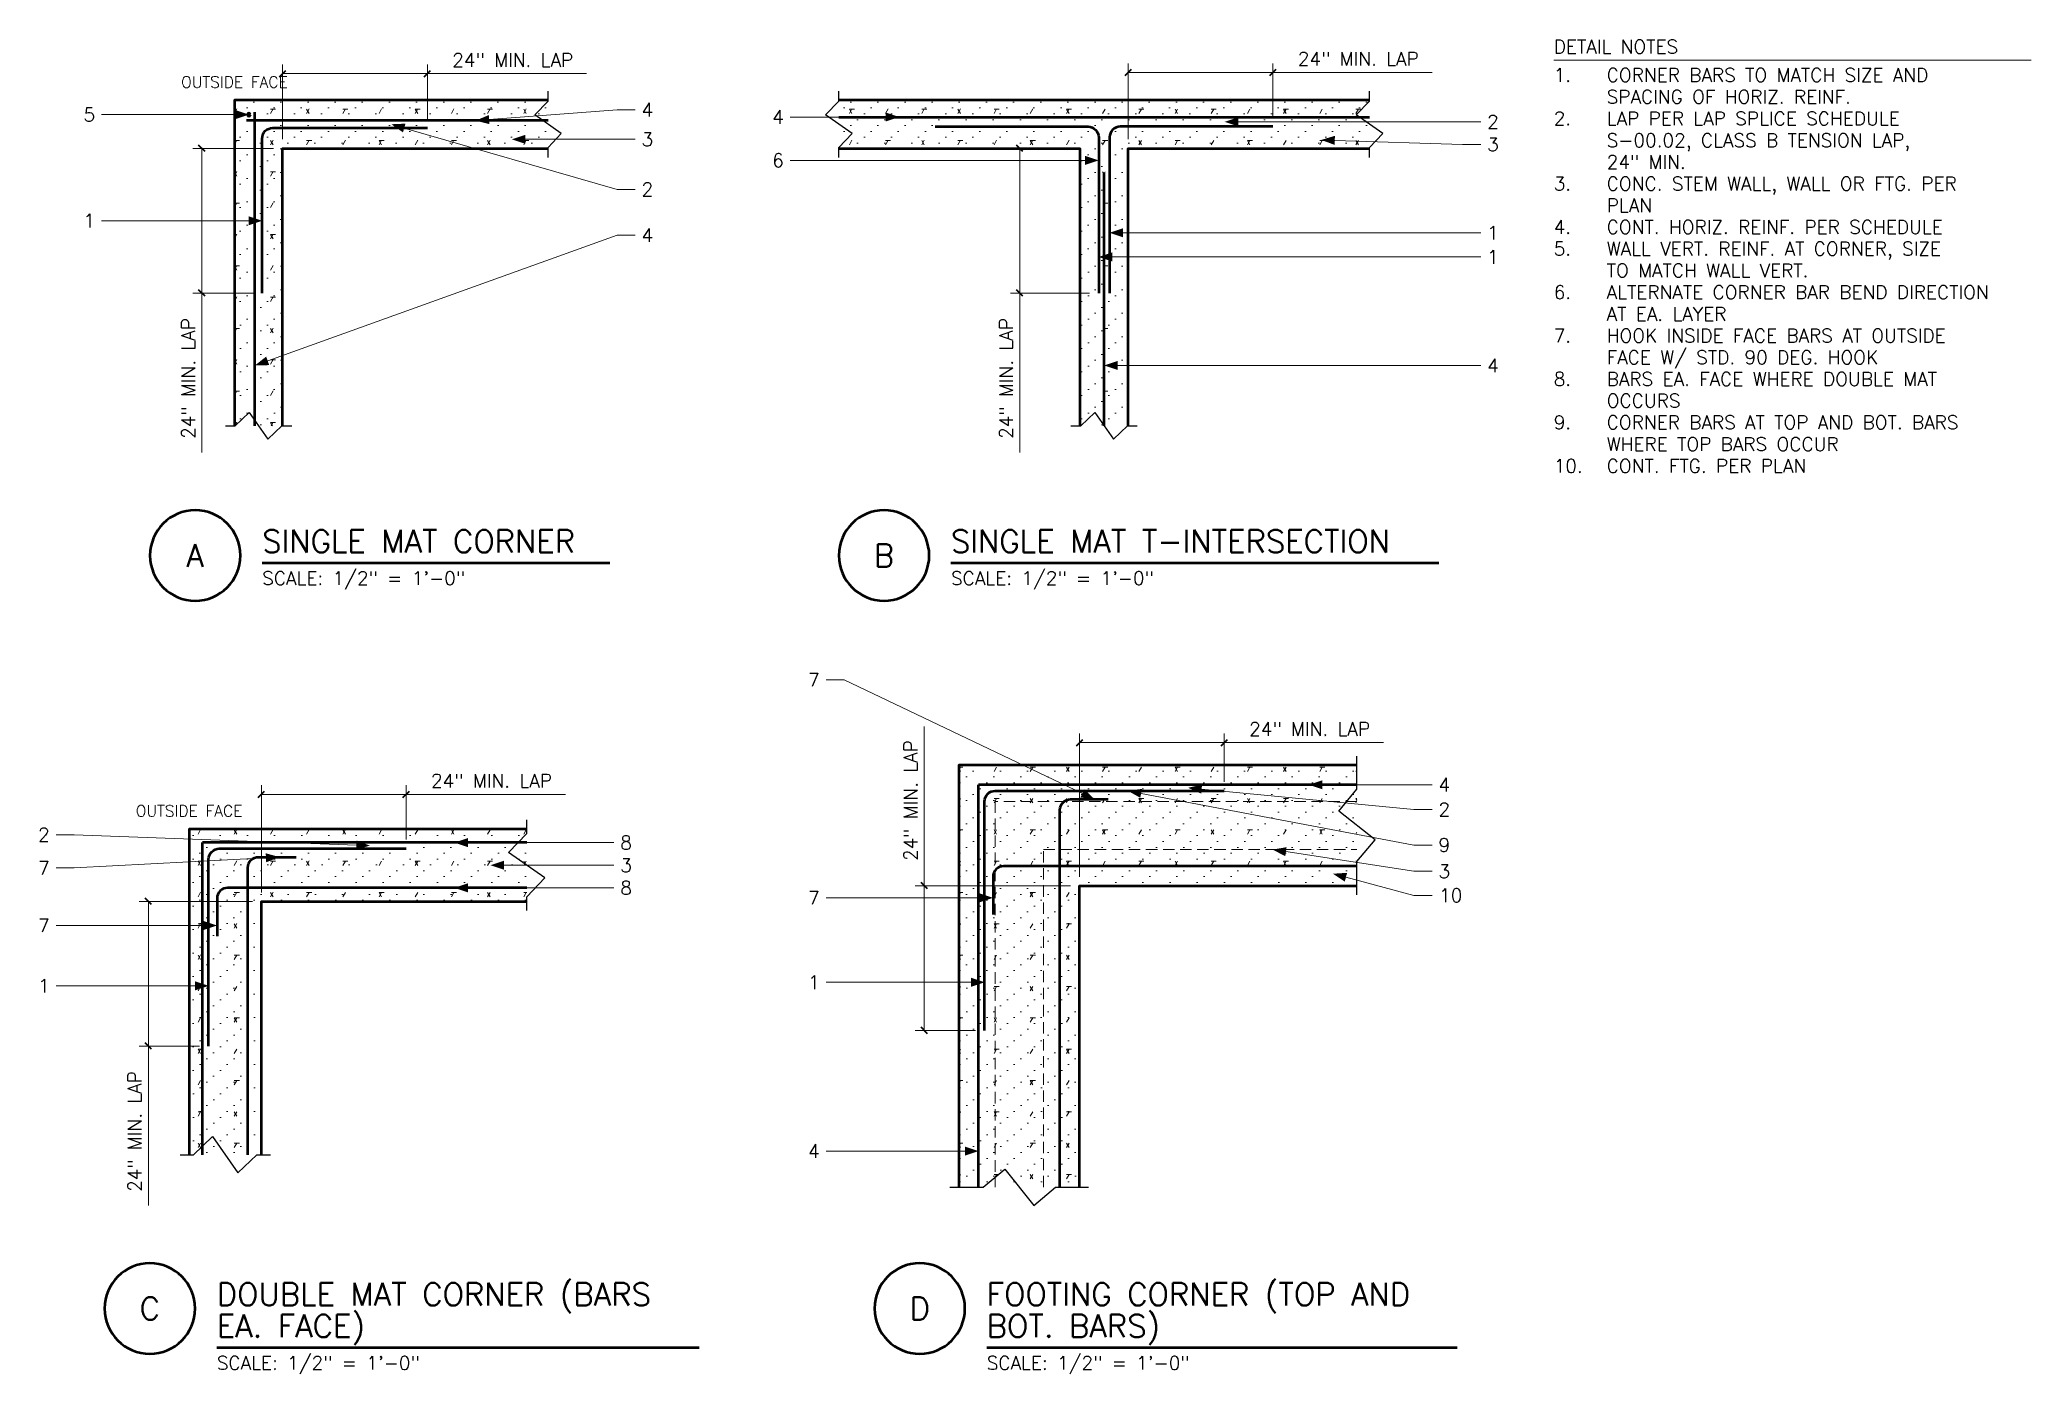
# Model space of a CAD drawing. Header units: inches. Extents: x 0 to 331, y -1 to 221.
import ezdxf
from ezdxf.enums import TextEntityAlignment as Align

# ---------------------------------------------------------------- set-up
doc = ezdxf.new("R2010")
doc.units = ezdxf.units.IN
doc.header["$MEASUREMENT"] = 0
doc.linetypes.add('DASHED', pattern=[2.834646, 1.889764, -0.944882])
for name, color, linetype, lineweight in [('S-ANNO-DIMS', 7, 'CONTINUOUS', 13), ('S-ANNO-NOTE', 7, 'CONTINUOUS', 18), ('S-ANNO-TTLB', 7, 'CONTINUOUS', 50), ('S-DETL-BRKL', 7, 'CONTINUOUS', 25), ('S-DETL-CUT', 7, 'CONTINUOUS', 50), ('S-DETL-HIDN', 7, 'DASHED', 18), ('S-DETL-PATT', 7, 'CONTINUOUS', 9), ('S-DETL-REBR', 7, 'CONTINUOUS', 50)]:
    doc.layers.add(name, color=color, linetype=linetype, lineweight=lineweight)
doc.styles.add('KERF', font='romans.shx')
pattern_1 = [(0, (0, 0), (2.2488, 1.9464), [0, -4.5]), (0, (1.128, 0.96), (2.2488, 1.9464), [0, -4.5]), (60, (2.64, 0.48), (6, 5.196), [0.84, -11.16]), (180, (3.48, 1.2), (6, 5.196), [0.84, -11.16]), (300, (2.64, 1.2), (6, 5.196), [0.84, -11.16])]

msp = doc.modelspace()

# ---------------------------------------------------------------- hatches: boundary and pattern name
at = {"layer": 'S-ANNO-NOTE', "lineweight": 50}
for points in [[(35.066071, 208.125714), (32.816071, 208.875714), (32.816071, 207.375714)], [(72.666071, 207.125714), (74.966871, 206.55011), (74.852074, 208.045711)], [(142.885714, 207.725714), (140.635714, 208.475714), (140.635714, 206.975714)], [(58.666071, 206.525714), (60.620156, 205.181634), (61.035788, 206.622901)], [(78.666071, 204.025714), (80.916071, 203.275714), (80.916071, 204.775714)], [(196.885714, 206.925714), (199.135714, 206.175714), (199.135714, 207.675714)], [(212.885714, 203.925714), (215.11059, 203.104175), (215.158539, 204.603408)], [(175.985714, 200.525714), (173.735714, 201.275714), (173.735714, 199.775714)], [(37.266071, 190.525714), (35.016071, 191.275714), (35.016071, 189.775714)], [(177.785714, 188.525714), (180.035714, 187.775714), (180.035714, 189.275714)], [(175.985714, 184.525714), (178.235714, 183.775714), (178.235714, 185.275714)], [(36.066071, 166.525714), (38.437123, 166.581529), (37.929424, 167.992997)], [(176.885714, 166.525714), (179.135714, 165.775714), (179.135714, 167.275714)], [(175.314286, 94.59), (173.605914, 96.235135), (172.960508, 94.881085)], [(180.814286, 95.99), (182.885113, 94.833854), (183.164635, 96.307579)], [(190.814286, 96.49), (192.982198, 95.528149), (193.125726, 97.021267)], [(210.814286, 96.99), (213.064286, 96.24), (213.064286, 97.74)], [(55.142857, 86.900714), (52.921881, 87.73274), (52.866861, 86.233749)], [(69.142857, 87.400714), (71.392857, 86.650714), (71.392857, 88.150714)], [(204.814286, 86.24), (206.924431, 85.157278), (207.152035, 86.63991)], [(40.142857, 85.000714), (37.856392, 85.630856), (37.9356, 84.132949)], [(75.142857, 83.650714), (77.392857, 82.900714), (77.392857, 84.400714)], [(69.142857, 79.900714), (71.392857, 79.150714), (71.392857, 80.650714)], [(214.814286, 82.24), (216.793877, 80.933777), (217.181693, 82.382776)], [(158.464286, 78.24), (156.214286, 78.99), (156.214286, 77.49)], [(29.792857, 73.650714), (27.542857, 74.400714), (27.542857, 72.900714)], [(28.392857, 63.650714), (26.142857, 64.400714), (26.142857, 62.900714)], [(157.064286, 64.24), (154.814286, 64.99), (154.814286, 63.49)], [(156.064286, 36.24), (153.814286, 36.99), (153.814286, 35.49)]]:
    msp.add_hatch(color=256, dxfattribs=at).paths.add_polyline_path(points)
at = {"layer": 'S-DETL-PATT', "lineweight": 9}
h = msp.add_hatch(dxfattribs=at)
h.set_pattern_fill('KERF-CONC', color=256, style=0)
h.set_pattern_definition(pattern_1)
h.paths.add_polyline_path([(35.816071, 206.875714), (34.666071, 206.875714), (34.666071, 207.375714), (35.816071, 207.375714), (35.816071, 208.525714), (36.316071, 208.525714), (36.316071, 207.375714), (84.666071, 207.375714), (84.666071, 210.525714), (32.666071, 210.525714), (32.666071, 156.525714), (35.816071, 156.525714)])
h.paths.add_polyline_path([(35.297041, 208.221385), (35.316071, 208.125714), (35.297041, 208.030043), (35.242848, 207.948938), (35.161742, 207.894744), (35.066071, 207.875714), (34.970401, 207.894744), (34.889295, 207.948938), (34.835102, 208.030043), (34.816071, 208.125714), (34.835102, 208.221385), (34.889295, 208.302491), (34.970401, 208.356684), (35.066071, 208.375714), (35.161742, 208.356684), (35.242848, 208.302491)], flags=0)
h = msp.add_hatch(dxfattribs=at)
h.set_pattern_fill('KERF-CONC', color=256, style=0)
h.set_pattern_definition(pattern_1)
h.paths.add_polyline_path([(220.885714, 207.975714), (220.885714, 210.525714), (132.885714, 210.525714), (132.885714, 207.975714)])
h = msp.add_hatch(dxfattribs=at)
h.set_pattern_fill('KERF-CONC', color=256, style=0)
h.set_pattern_definition(pattern_1)
h.paths.add_polyline_path([(40.666071, 156.525714), (40.666071, 202.525714), (84.666071, 202.525714), (84.666071, 206.875714), (36.316071, 206.875714), (36.316071, 156.525714)])
h.paths.add_polyline_path([(37.516071, 204.175714), (37.516071, 178.525714), (37.016071, 178.525714), (37.016071, 204.175714), (37.033182, 204.436767), (37.08422, 204.693352), (37.168312, 204.941081), (37.284021, 205.175714), (37.429365, 205.393237), (37.601858, 205.589928), (37.798549, 205.762421), (38.016071, 205.907765), (38.250705, 206.023473), (38.498433, 206.107566), (38.755019, 206.158604), (39.016071, 206.175714), (64.666071, 206.175714), (64.666071, 205.675714), (39.016071, 205.675714), (38.78142, 205.657247), (38.552546, 205.602299), (38.335086, 205.512224), (38.134394, 205.38924), (37.955411, 205.236374), (37.802546, 205.057392), (37.679562, 204.8567), (37.589487, 204.63924), (37.534539, 204.410366)], flags=0)
h = msp.add_hatch(dxfattribs=at)
h.set_pattern_fill('KERF-CONC', color=256, style=0)
h.set_pattern_definition(pattern_1)
h.paths.add_polyline_path([(180.885714, 156.525714), (180.885714, 202.525714), (220.885714, 202.525714), (220.885714, 207.475714), (132.885714, 207.475714), (132.885714, 202.525714), (172.885714, 202.525714), (172.885714, 156.525714), (176.635714, 156.525714), (176.635714, 198.525714), (177.135714, 198.525714), (177.135714, 156.525714)])
h.paths.add_polyline_path([(174.235714, 205.875714), (148.885714, 205.875714), (148.885714, 206.375714), (174.235714, 206.375714), (174.496767, 206.358604), (174.753352, 206.307566), (175.001081, 206.223473), (175.235714, 206.107765), (175.453237, 205.962421), (175.649928, 205.789928), (175.822421, 205.593237), (175.967765, 205.375714), (176.083473, 205.141081), (176.167566, 204.893352), (176.218604, 204.636767), (176.235714, 204.375714), (176.235714, 178.525714), (175.735714, 178.525714), (175.735714, 204.375714), (175.717247, 204.610366), (175.662299, 204.83924), (175.572224, 205.0567), (175.44924, 205.257392), (175.296374, 205.436374), (175.117392, 205.58924), (174.9167, 205.712224), (174.69924, 205.802299), (174.470366, 205.857247)], flags=0)
h.paths.add_polyline_path([(179.535714, 206.375714), (204.885714, 206.375714), (204.885714, 205.875714), (179.535714, 205.875714), (179.301063, 205.857247), (179.072189, 205.802299), (178.854729, 205.712224), (178.654036, 205.58924), (178.475054, 205.436374), (178.322189, 205.257392), (178.199204, 205.0567), (178.10913, 204.83924), (178.054182, 204.610366), (178.035714, 204.375714), (178.035714, 178.525714), (177.535714, 178.525714), (177.535714, 204.375714), (177.552825, 204.636767), (177.603863, 204.893352), (177.687955, 205.141081), (177.803663, 205.375714), (177.949008, 205.593237), (178.121501, 205.789928), (178.318191, 205.962421), (178.535714, 206.107765), (178.770347, 206.223473), (179.018076, 206.307566), (179.274662, 206.358604)], flags=0)
h = msp.add_hatch(dxfattribs=at)
h.set_pattern_fill('KERF-CONC', color=256, style=0)
h.set_pattern_definition(pattern_1)
h.paths.add_polyline_path([(156.064286, 96.99), (156.064286, 97.24), (218.814286, 97.24), (218.814286, 100.24), (152.814286, 100.24), (152.814286, 30.24), (155.814286, 30.24), (155.814286, 96.99)])
h = msp.add_hatch(dxfattribs=at)
h.set_pattern_fill('KERF-CONC', color=256, style=0)
h.set_pattern_definition(pattern_1)
h.paths.add_polyline_path([(169.314286, 83.24), (160.214286, 83.24), (159.979634, 83.221533), (159.75076, 83.166585), (159.5333, 83.07651), (159.332608, 82.953525), (159.153626, 82.80066), (159.00076, 82.621678), (158.877776, 82.420986), (158.787701, 82.203525), (158.732753, 81.974652), (158.714286, 81.74), (158.714286, 75.49), (158.214286, 75.49), (158.214286, 81.74), (158.231396, 82.001052), (158.282434, 82.257638), (158.366527, 82.505367), (158.482235, 82.74), (158.627579, 82.957523), (158.800072, 83.154214), (158.996763, 83.326707), (159.214286, 83.472051), (159.448919, 83.587759), (159.696648, 83.671852), (159.953233, 83.72289), (160.214286, 83.74), (169.314286, 83.74), (169.314286, 92.84), (169.331396, 93.101052), (169.382434, 93.357638), (169.466527, 93.605367), (169.582235, 93.84), (169.727579, 94.057523), (169.900072, 94.254214), (170.096763, 94.426707), (170.314286, 94.572051), (170.548919, 94.687759), (170.796648, 94.771852), (171.053233, 94.82289), (171.314286, 94.84), (177.564286, 94.84), (177.564286, 94.34), (171.314286, 94.34), (171.079634, 94.321533), (170.85076, 94.266585), (170.6333, 94.17651), (170.432608, 94.053525), (170.253626, 93.90066), (170.10076, 93.721678), (169.977776, 93.520986), (169.887701, 93.303525), (169.832753, 93.074652), (169.814286, 92.84), (169.814286, 83.74), (218.814286, 83.74), (218.814286, 96.74), (156.314286, 96.74), (156.314286, 30.24), (169.314286, 30.24)])
h.paths.add_polyline_path([(157.314286, 94.24), (157.314286, 56.24), (156.814286, 56.24), (156.814286, 94.24), (156.831396, 94.501052), (156.882434, 94.757638), (156.966527, 95.005367), (157.082235, 95.24), (157.227579, 95.457523), (157.400072, 95.654214), (157.596763, 95.826707), (157.814286, 95.972051), (158.048919, 96.087759), (158.296648, 96.171852), (158.553233, 96.22289), (158.814286, 96.24), (196.814286, 96.24), (196.814286, 95.74), (158.814286, 95.74), (158.579634, 95.721533), (158.35076, 95.666585), (158.1333, 95.57651), (157.932608, 95.453525), (157.753626, 95.30066), (157.60076, 95.121678), (157.477776, 94.920986), (157.387701, 94.703525), (157.332753, 94.474652)], flags=0)
h = msp.add_hatch(dxfattribs=at)
h.set_pattern_fill('KERF-CONC', color=256, style=0)
h.set_pattern_definition(pattern_1)
h.paths.add_polyline_path([(27.392857, 87.400714), (27.392857, 87.650714), (81.142857, 87.650714), (81.142857, 89.650714), (25.142857, 89.650714), (25.142857, 35.650714), (27.142857, 35.650714), (27.142857, 87.400714)])
h = msp.add_hatch(dxfattribs=at)
h.set_pattern_fill('KERF-CONC', color=256, style=0)
h.set_pattern_definition(pattern_1)
h.paths.add_polyline_path([(34.642857, 79.650714), (31.542857, 79.650714), (31.308205, 79.632247), (31.079332, 79.577299), (30.861871, 79.487224), (30.661179, 79.36424), (30.482197, 79.211374), (30.329332, 79.032392), (30.206347, 78.8317), (30.116272, 78.61424), (30.061325, 78.385366), (30.042857, 78.150714), (30.042857, 71.900714), (29.542857, 71.900714), (29.542857, 78.150714), (29.559967, 78.411767), (29.611005, 78.668352), (29.695098, 78.916081), (29.810806, 79.150714), (29.95615, 79.368237), (30.128644, 79.564928), (30.325334, 79.737421), (30.542857, 79.882765), (30.77749, 79.998473), (31.025219, 80.082566), (31.281805, 80.133604), (31.542857, 80.150714), (34.642857, 80.150714), (34.642857, 83.250714), (34.659967, 83.511767), (34.711005, 83.768352), (34.795098, 84.016081), (34.910806, 84.250714), (35.05615, 84.468237), (35.228644, 84.664928), (35.425334, 84.837421), (35.642857, 84.982765), (35.87749, 85.098473), (36.125219, 85.182566), (36.381805, 85.233604), (36.642857, 85.250714), (42.892857, 85.250714), (42.892857, 84.750714), (36.642857, 84.750714), (36.408205, 84.732247), (36.179332, 84.677299), (35.961871, 84.587224), (35.761179, 84.46424), (35.582197, 84.311374), (35.429332, 84.132392), (35.306347, 83.9317), (35.216272, 83.71424), (35.161325, 83.485366), (35.142857, 83.250714), (35.142857, 80.150714), (81.142857, 80.150714), (81.142857, 87.150714), (27.642857, 87.150714), (27.642857, 35.650714), (34.642857, 35.650714)])
h.paths.add_polyline_path([(28.642857, 84.650714), (28.642857, 53.650714), (28.142857, 53.650714), (28.142857, 84.650714), (28.159967, 84.911767), (28.211005, 85.168352), (28.295098, 85.416081), (28.410806, 85.650714), (28.55615, 85.868237), (28.728644, 86.064928), (28.925334, 86.237421), (29.142857, 86.382765), (29.37749, 86.498473), (29.625219, 86.582566), (29.881805, 86.633604), (30.142857, 86.650714), (61.142857, 86.650714), (61.142857, 86.150714), (30.142857, 86.150714), (29.908205, 86.132247), (29.679332, 86.077299), (29.461871, 85.987224), (29.261179, 85.86424), (29.082197, 85.711374), (28.929332, 85.532392), (28.806347, 85.3317), (28.716272, 85.11424), (28.661325, 84.885366)], flags=0)
h = msp.add_hatch(dxfattribs=at)
h.set_pattern_fill('KERF-CONC', color=256, style=0)
h.set_pattern_definition(pattern_1)
h.paths.add_polyline_path([(172.814286, 30.24), (172.814286, 80.24), (218.814286, 80.24), (218.814286, 83.24), (169.814286, 83.24), (169.814286, 30.24)])
h = msp.add_hatch(dxfattribs=at)
h.set_pattern_fill('KERF-CONC', color=256, style=0)
h.set_pattern_definition(pattern_1)
h.paths.add_polyline_path([(37.142857, 35.650714), (37.142857, 77.650714), (81.142857, 77.650714), (81.142857, 79.650714), (35.142857, 79.650714), (35.142857, 35.650714)])
at = {"layer": 'S-DETL-REBR', "lineweight": 50}
msp.add_hatch(color=256, dxfattribs=at).paths.add_polyline_path([(35.316071, 208.125714, 1), (34.816071, 208.125714, 1)])

# ---------------------------------------------------------------- linework, layer by layer
at = {"layer": 'S-ANNO-DIMS', "lineweight": 13}
for points in [[(40.666071, 204.025714), (40.666071, 216.425714)], [(40.666071, 214.925714), (64.666071, 214.925714)], [(64.666071, 207.425714), (64.666071, 216.425714)], [(64.666071, 214.925714), (91.076786, 214.925714)], [(180.885714, 204.025714), (180.885714, 216.625714)], [(180.885714, 215.125714), (204.885714, 215.125714)], [(204.885714, 207.625714), (204.885714, 216.625714)], [(204.885714, 215.125714), (231.296429, 215.125714)], [(39.166071, 202.525714), (25.766071, 202.525714)], [(27.266071, 178.525714), (27.266071, 202.525714)], [(171.385714, 202.525714), (161.385714, 202.525714)], [(162.885714, 178.525714), (162.885714, 202.525714)], [(35.766071, 178.525714), (25.766071, 178.525714)], [(27.266071, 178.525714), (27.266071, 152.115)], [(174.485714, 178.525714), (161.385714, 178.525714)], [(162.885714, 178.525714), (162.885714, 152.115)], [(147.064286, 80.24), (147.064286, 106.650714)], [(172.814286, 81.74), (172.814286, 105.49)], [(172.814286, 103.99), (196.814286, 103.99)], [(196.814286, 97.49), (196.814286, 105.49)], [(196.814286, 103.99), (223.225, 103.99)], [(37.142857, 79.150714), (37.142857, 96.900714)], [(61.142857, 87.900714), (61.142857, 96.900714)], [(37.142857, 95.400714), (61.142857, 95.400714)], [(61.142857, 95.400714), (87.553571, 95.400714)], [(171.314286, 80.24), (145.564286, 80.24)], [(147.064286, 56.24), (147.064286, 80.24)], [(35.642857, 77.650714), (16.892857, 77.650714)], [(18.392857, 53.650714), (18.392857, 77.650714)], [(155.564286, 56.24), (145.564286, 56.24)], [(26.892857, 53.650714), (16.892857, 53.650714)], [(18.392857, 53.650714), (18.392857, 27.24)]]:
    msp.add_lwpolyline(points, dxfattribs=at)
at = {"layer": 'S-ANNO-NOTE', "lineweight": 18}
for points in [[(251.439286, 217.150714), (330.617857, 217.150714)], [(10.626071, 208.125714), (13.626071, 208.125714), (32.816071, 208.125714)], [(99.116786, 208.925714), (96.116786, 208.925714), (74.909473, 207.29791)], [(99.116786, 195.725714), (96.116786, 195.725714), (60.827972, 205.902268)], [(124.845714, 207.725714), (127.845714, 207.725714), (140.635714, 207.725714)], [(239.336429, 206.925714), (236.336429, 206.925714), (199.135714, 206.925714)], [(99.116786, 204.025714), (96.116786, 204.025714), (80.916071, 204.025714)], [(239.336429, 203.175714), (236.336429, 203.175714), (215.134564, 203.853792)], [(124.845714, 200.525714), (127.845714, 200.525714), (173.735714, 200.525714)], [(10.626071, 190.525714), (13.626071, 190.525714), (35.016071, 190.525714)], [(239.336429, 188.525714), (236.336429, 188.525714), (180.035714, 188.525714)], [(99.116786, 188.125714), (96.116786, 188.125714), (38.183273, 167.287263)], [(239.336429, 184.525714), (236.336429, 184.525714), (178.235714, 184.525714)], [(239.336429, 166.525714), (236.336429, 166.525714), (179.135714, 166.525714)], [(130.774286, 114.39), (133.774286, 114.39), (173.283211, 95.55811)], [(231.265, 92.89), (228.265, 92.89), (193.053962, 96.274708)], [(231.265, 96.99), (228.265, 96.99), (213.064286, 96.99)], [(231.265, 86.99), (228.265, 86.99), (183.024874, 95.570717)], [(3.102857, 88.700714), (6.102857, 88.700714), (52.894371, 86.983244)], [(95.593571, 87.400714), (92.593571, 87.400714), (71.392857, 87.400714)], [(231.265, 82.64), (228.265, 82.64), (207.038233, 85.898594)], [(3.102857, 83.200714), (6.102857, 83.200714), (37.895996, 84.881903)], [(95.593571, 83.650714), (92.593571, 83.650714), (77.392857, 83.650714)], [(95.593571, 79.900714), (92.593571, 79.900714), (71.392857, 79.900714)], [(231.265, 78.64), (228.265, 78.64), (216.987785, 81.658277)], [(130.774286, 78.24), (133.774286, 78.24), (156.214286, 78.24)], [(3.102857, 73.650714), (6.102857, 73.650714), (27.542857, 73.650714)], [(3.102857, 63.650714), (6.102857, 63.650714), (26.142857, 63.650714)], [(130.774286, 64.24), (133.774286, 64.24), (154.814286, 64.24)], [(130.774286, 36.24), (133.774286, 36.24), (153.814286, 36.24)]]:
    msp.add_lwpolyline(points, dxfattribs=at)
at = {"layer": 'S-ANNO-TTLB', "lineweight": 50}
for points in [[(18.666071, 135.015, 1), (33.666071, 135.015, 1)], [(132.885714, 135.015, 1), (147.885714, 135.015, 1)], [(11.142857, 10.14, 1), (26.142857, 10.14, 1)], [(138.814286, 10.14, 1), (153.814286, 10.14, 1)]]:
    msp.add_lwpolyline(points, format="xyb", close=True, dxfattribs=at)
for points in [[(37.266071, 133.815), (94.944643, 133.815)], [(151.485714, 133.815), (232.378571, 133.815)], [(29.742857, 3.69), (109.742857, 3.69)], [(157.414286, 3.69), (235.45, 3.69)]]:
    msp.add_lwpolyline(points, dxfattribs=at)
at = {"layer": 'S-DETL-BRKL', "lineweight": 25}
for points in [[(84.666071, 201.025714), (84.666071, 202.675714), (86.866071, 204.985714), (82.466071, 208.065714), (84.666071, 210.375714), (84.666071, 212.025714)], [(132.885714, 201.025714), (132.885714, 202.675714), (135.085714, 204.985714), (130.685714, 208.065714), (132.885714, 210.375714), (132.885714, 212.025714)], [(220.885714, 201.025714), (220.885714, 202.675714), (223.085714, 204.985714), (218.685714, 208.065714), (220.885714, 210.375714), (220.885714, 212.025714)], [(31.166071, 156.525714), (32.816071, 156.525714), (35.126071, 158.725714), (38.206071, 154.325714), (40.516071, 156.525714), (42.166071, 156.525714)], [(171.385714, 156.525714), (173.035714, 156.525714), (175.345714, 158.725714), (178.425714, 154.325714), (180.735714, 156.525714), (182.385714, 156.525714)], [(218.814286, 78.74), (218.814286, 84.24), (221.814286, 87.84), (215.814286, 92.64), (218.814286, 96.24), (218.814286, 101.74)], [(81.142857, 76.150714), (81.142857, 78.400714), (84.142857, 81.550714), (78.142857, 85.750714), (81.142857, 88.900714), (81.142857, 91.150714)], [(23.642857, 35.650714), (25.892857, 35.650714), (29.042857, 38.650714), (33.242857, 32.650714), (36.392857, 35.650714), (38.642857, 35.650714)], [(151.314286, 30.24), (156.814286, 30.24), (160.414286, 33.24), (165.214286, 27.24), (168.814286, 30.24), (174.314286, 30.24)]]:
    msp.add_lwpolyline(points, dxfattribs=at)
at = {"layer": 'S-DETL-CUT', "lineweight": 35}
for points in [[(40.135741, 214.395384), (41.196402, 215.456044)], [(64.135741, 214.395384), (65.196402, 215.456044)], [(180.355384, 214.595384), (181.416044, 215.656044)], [(204.355384, 214.595384), (205.416044, 215.656044)], [(27.796402, 201.995384), (26.735741, 203.056044)], [(163.416044, 201.995384), (162.355384, 203.056044)], [(27.796402, 177.995384), (26.735741, 179.056044)], [(163.416044, 177.995384), (162.355384, 179.056044)], [(172.283956, 103.45967), (173.344616, 104.52033)], [(196.283956, 103.45967), (197.344616, 104.52033)], [(36.612527, 94.870384), (37.673187, 95.931044)], [(60.612527, 94.870384), (61.673187, 95.931044)], [(147.594616, 79.70967), (146.533956, 80.77033)], [(18.923187, 77.120384), (17.862527, 78.181044)], [(147.594616, 55.70967), (146.533956, 56.77033)], [(18.923187, 53.120384), (17.862527, 54.181044)]]:
    msp.add_lwpolyline(points, dxfattribs=at)
at = {"layer": 'S-DETL-CUT', "lineweight": 50}
for points in [[(84.666071, 210.525714), (32.666071, 210.525714), (32.666071, 156.525714)], [(220.885714, 210.525714), (132.885714, 210.525714)], [(40.666071, 156.525714), (40.666071, 202.525714), (84.666071, 202.525714)], [(132.885714, 202.525714), (172.885714, 202.525714), (172.885714, 156.525714)], [(180.885714, 156.525714), (180.885714, 202.525714), (220.885714, 202.525714)], [(218.814286, 100.24), (152.814286, 100.24), (152.814286, 30.24)], [(81.142857, 89.650714), (25.142857, 89.650714), (25.142857, 35.650714)], [(172.814286, 30.24), (172.814286, 80.24), (218.814286, 80.24)], [(37.142857, 35.650714), (37.142857, 77.650714), (81.142857, 77.650714)]]:
    msp.add_lwpolyline(points, dxfattribs=at)
at = {"layer": 'S-DETL-HIDN', "linetype": 'DASHED', "lineweight": 18}
for points in [[(218.814286, 94.24), (158.814286, 94.24), (158.814286, 30.24)], [(166.814286, 30.24), (166.814286, 86.24), (218.814286, 86.24)]]:
    msp.add_lwpolyline(points, dxfattribs=at)
at = {"layer": 'S-DETL-REBR', "lineweight": 50}
msp.add_lwpolyline([(35.316071, 208.125714, 1), (34.816071, 208.125714, 1)], format="xyb", close=True, dxfattribs=at)
for points in [[(36.066071, 156.525714), (36.066071, 208.525714)], [(84.666071, 207.125714), (34.666071, 207.125714)], [(132.885714, 207.725714), (220.885714, 207.725714)], [(176.885714, 156.525714), (176.885714, 198.525714)], [(218.814286, 96.99), (156.064286, 96.99)], [(156.064286, 30.24), (156.064286, 96.99)], [(81.142857, 87.400714), (27.392857, 87.400714)], [(27.392857, 35.650714), (27.392857, 87.400714)]]:
    msp.add_lwpolyline(points, dxfattribs=at)
for points in [[(37.266071, 178.525714), (37.266071, 204.175714, -0.414214), (39.016071, 205.925714), (64.666071, 205.925714)], [(148.885714, 206.125714), (174.235714, 206.125714, -0.414214), (175.985714, 204.375714), (175.985714, 178.525714)], [(204.885714, 206.125714), (179.535714, 206.125714, 0.414214), (177.785714, 204.375714), (177.785714, 178.525714)], [(157.064286, 56.24), (157.064286, 94.24, -0.414214), (158.814286, 95.99), (196.814286, 95.99)], [(169.564286, 30.24), (169.564286, 92.84, -0.414214), (171.314286, 94.59), (177.564286, 94.59)], [(28.392857, 53.650714), (28.392857, 84.650714, -0.414214), (30.142857, 86.400714), (61.142857, 86.400714)], [(34.892857, 35.650714), (34.892857, 83.250714, -0.414214), (36.642857, 85.000714), (42.892857, 85.000714)], [(218.814286, 83.49), (160.214286, 83.49, 0.414214), (158.464286, 81.74), (158.464286, 75.49)], [(81.142857, 79.900714), (31.542857, 79.900714, 0.414214), (29.792857, 78.150714), (29.792857, 71.900714)]]:
    msp.add_lwpolyline(points, format="xyb", dxfattribs=at)

# ---------------------------------------------------------------- texts
at = {"layer": 'S-ANNO-DIMS', "lineweight": 13, "style": 'KERF'}
for p in [(78.808929, 216.050714), (219.028571, 216.250714), (210.957143, 105.115), (75.285714, 96.525714)]:
    msp.add_text('24" MIN. LAP', height=2.25, dxfattribs=at).set_placement(p, align=Align.CENTER)
for p in [(26.141071, 164.382857), (161.760714, 164.382857), (145.939286, 94.382857), (17.267857, 39.507857)]:
    msp.add_text('24" MIN. LAP', height=2.25, rotation=90, dxfattribs=at).set_placement(p, align=Align.CENTER)
at = {"layer": 'S-ANNO-NOTE', "lineweight": 18, "style": 'KERF'}
for s, p in [('DETAIL NOTES', (251.439286, 218.275714)), ('1.', (251.439286, 213.550714)), ('CORNER BARS TO MATCH SIZE AND', (260.225, 213.550714)), ('SPACING OF HORIZ. REINF.', (260.225, 209.950714)), ('2.', (251.439286, 206.350714)), ('LAP PER LAP SPLICE SCHEDULE', (260.225, 206.350714)), ('S-00.02, CLASS B TENSION LAP,', (260.225, 202.750714)), ('24" MIN.', (260.225, 199.150714)), ('3.', (251.439286, 195.550714)), ('CONC. STEM WALL, WALL OR FTG. PER', (260.225, 195.550714)), ('PLAN', (260.225, 191.950714)), ('4.', (251.439286, 188.350714)), ('CONT. HORIZ. REINF. PER SCHEDULE', (260.225, 188.350714)), ('5.', (251.439286, 184.750714)), ('WALL VERT. REINF. AT CORNER, SIZE', (260.225, 184.750714)), ('TO MATCH WALL VERT.', (260.225, 181.150714)), ('6.', (251.439286, 177.550714)), ('ALTERNATE CORNER BAR BEND DIRECTION', (260.225, 177.550714)), ('AT EA. LAYER', (260.225, 173.950714)), ('7.', (251.439286, 170.350714)), ('HOOK INSIDE FACE BARS AT OUTSIDE', (260.225, 170.350714)), ('FACE W/ STD. 90 DEG. HOOK', (260.225, 166.750714)), ('8.', (251.439286, 163.150714)), ('BARS EA. FACE WHERE DOUBLE MAT', (260.225, 163.150714)), ('OCCURS', (260.225, 159.550714)), ('9.', (251.439286, 155.950714)), ('CORNER BARS AT TOP AND BOT. BARS', (260.225, 155.950714)), ('WHERE TOP BARS OCCUR', (260.225, 152.350714)), ('10.', (251.439286, 148.750714)), ('CONT. FTG. PER PLAN', (260.225, 148.750714))]:
    msp.add_text(s, height=2.25, dxfattribs=at).set_placement(p)
for s, height, p in [('OUTSIDE FACE', 1.875, (32.666071, 213.525714)), ('5', 2.25, (8.594643, 208.125714)), ('4', 2.25, (101.148214, 208.925714)), ('4', 2.25, (122.814286, 207.725714)), ('2', 2.25, (241.367857, 206.925714)), ('3', 2.25, (101.148214, 204.025714)), ('6', 2.25, (122.814286, 200.525714)), ('3', 2.25, (241.367857, 203.175714)), ('2', 2.25, (101.148214, 195.725714)), ('1', 2.25, (8.594643, 190.525714)), ('4', 2.25, (101.148214, 188.125714)), ('1', 2.25, (241.367857, 188.525714)), ('1', 2.25, (241.367857, 184.525714)), ('4', 2.25, (241.367857, 166.525714)), ('7', 2.25, (128.742857, 114.39)), ('4', 2.25, (233.296429, 96.99)), ('OUTSIDE FACE', 1.875, (25.142857, 92.650714)), ('2', 2.25, (233.296429, 92.89)), ('2', 2.25, (1.071429, 88.700714)), ('8', 2.25, (97.625, 87.400714)), ('9', 2.25, (233.296429, 86.99)), ('7', 2.25, (1.071429, 83.200714)), ('3', 2.25, (97.625, 83.650714)), ('3', 2.25, (233.296429, 82.64)), ('8', 2.25, (97.625, 79.900714)), ('7', 2.25, (128.742857, 78.24)), ('10', 2.25, (234.367857, 78.64)), ('7', 2.25, (1.071429, 73.650714)), ('1', 2.25, (1.071429, 63.650714)), ('1', 2.25, (128.742857, 64.24)), ('4', 2.25, (128.742857, 36.24))]:
    msp.add_text(s, height=height, dxfattribs=at).set_placement(p, align=Align.MIDDLE_CENTER)
at = {"layer": 'S-ANNO-TTLB', "lineweight": 50, "style": 'KERF'}
for s, p in [('SINGLE MAT CORNER', (37.266071, 135.495)), ('SINGLE MAT T-INTERSECTION', (151.485714, 135.495)), ('DOUBLE MAT CORNER (BARS', (29.742857, 10.62)), ('FOOTING CORNER (TOP AND', (157.414286, 10.62)), ('EA. FACE)', (29.742857, 5.37)), ('BOT. BARS)', (157.414286, 5.37))]:
    msp.add_text(s, height=3.75, dxfattribs=at).set_placement(p)
for s, p in [('A', (26.166071, 135.015)), ('B', (140.385714, 135.015)), ('C', (18.642857, 10.14)), ('D', (146.314286, 10.14))]:
    msp.add_text(s, height=3.75, dxfattribs=at).set_placement(p, align=Align.MIDDLE_CENTER)
at = {"layer": 'S-ANNO-TTLB', "lineweight": 18, "style": 'KERF'}
for p in [(37.266071, 130.125), (151.485714, 130.125), (29.742857, 0), (157.414286, 0)]:
    msp.add_text('SCALE: 1/2" = 1\'-0"', height=2.25, dxfattribs=at).set_placement(p)

doc.saveas('drawing.dxf')
